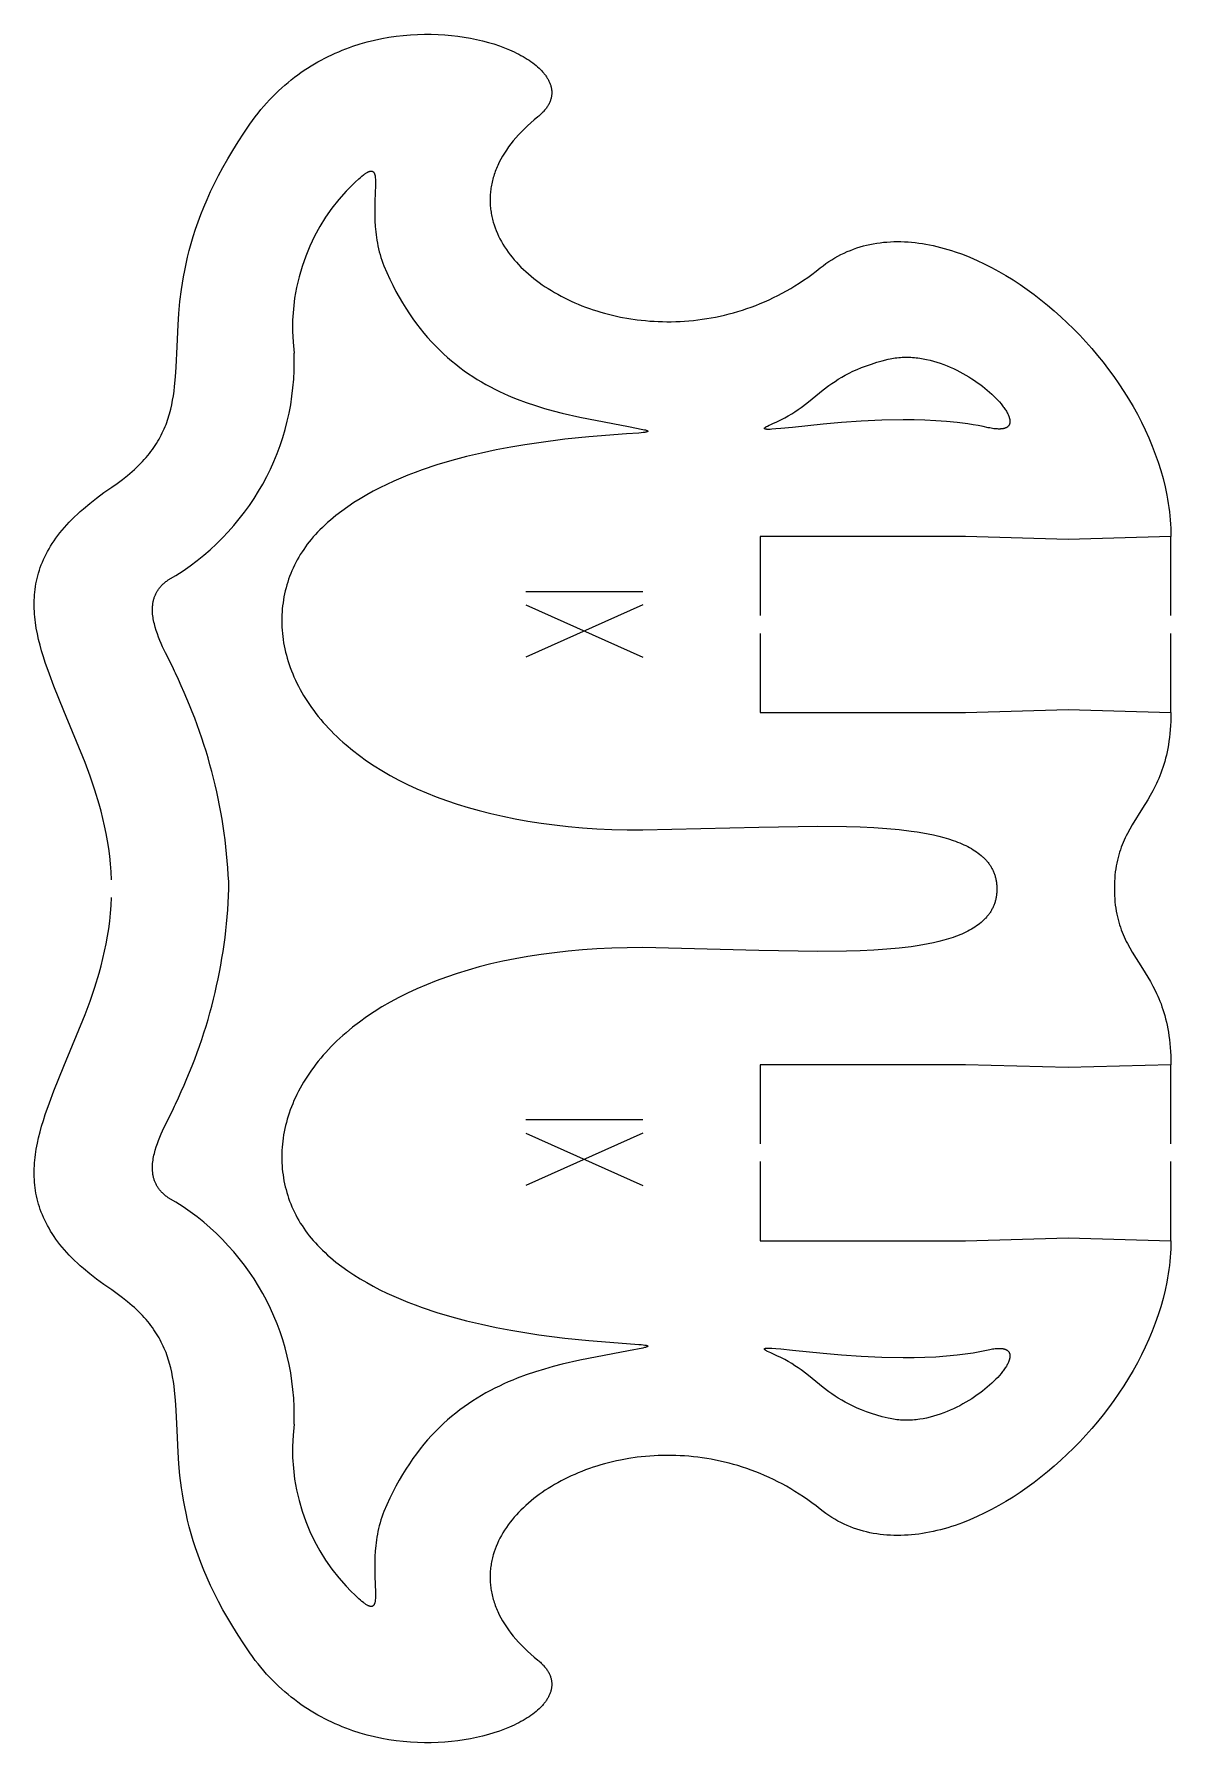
# Model space of a CAD drawing. Extents: x 2 to 222, y 1 to 131.
# Drawn here: x 121.27 to 140.64, y 56.46 to 85.58 of the extents above; entities that cross this region are included whole.
import ezdxf

# ---------------------------------------------------------------- set-up
doc = ezdxf.new("R2010")
doc.units = 0
doc.header["$MEASUREMENT"] = 0
doc.layers.add('DEFAULT', color=18, linetype='CONTINUOUS')

msp = doc.modelspace()

# ---------------------------------------------------------------- linework, layer by layer
at = {"layer": 'DEFAULT', "color": 1}
for p, q in [((137.14, 77.017), (133.641, 77.017)), ((133.641, 77.017), (133.641, 75.669)), ((138.89, 76.968), (137.14, 77.017)), ((140.64, 77.017), (138.89, 76.968)), ((140.64, 75.669), (140.64, 77.017)), ((133.641, 75.366), (133.641, 74.018)), ((140.64, 74.018), (140.64, 75.366)), ((133.641, 74.018), (137.14, 74.018)), ((137.14, 74.018), (138.89, 74.068)), ((138.89, 74.068), (140.64, 74.018)), ((137.14, 68.018), (133.641, 68.018)), ((133.641, 68.018), (133.641, 66.67)), ((138.89, 67.968), (137.14, 68.018)), ((140.64, 68.018), (138.89, 67.968)), ((140.64, 66.67), (140.64, 68.018)), ((133.641, 66.37), (133.641, 65.019)), ((140.64, 65.019), (140.64, 66.37)), ((133.641, 65.019), (137.14, 65.019)), ((137.14, 65.019), (138.89, 65.068)), ((138.89, 65.068), (140.64, 65.019))]:
    msp.add_line(p, q, dxfattribs=at)
at = {"layer": 'DEFAULT', "color": 250}
for p, q in [((131.642, 76.075), (129.645, 76.075)), ((129.645, 75.853), (131.642, 74.962)), ((131.642, 75.853), (129.645, 74.962)), ((131.642, 67.076), (129.645, 67.076)), ((129.645, 66.853), (131.642, 65.962)), ((131.642, 66.853), (129.645, 65.962))]:
    msp.add_line(p, q, dxfattribs=at)
at = {"layer": 'DEFAULT', "color": 1}
for points in [[(124.945, 84.044), (124.99, 84.108), (125.036, 84.17), (125.083, 84.231), (125.131, 84.29), (125.179, 84.347), (125.229, 84.403), (125.279, 84.458), (125.329, 84.511), (125.381, 84.562), (125.433, 84.612), (125.486, 84.661), (125.539, 84.708), (125.593, 84.754), (125.647, 84.798), (125.702, 84.841), (125.758, 84.882), (125.814, 84.922), (125.871, 84.961), (125.928, 84.999), (125.985, 85.035), (126.043, 85.07), (126.101, 85.103), (126.16, 85.135), (126.219, 85.166), (126.278, 85.196), (126.338, 85.225), (126.397, 85.252), (126.458, 85.278), (126.518, 85.303), (126.578, 85.327), (126.639, 85.349), (126.7, 85.37), (126.822, 85.41), (126.945, 85.444), (127.067, 85.475), (127.19, 85.501), (127.313, 85.523), (127.435, 85.541), (127.557, 85.556), (127.678, 85.566), (127.798, 85.573), (127.917, 85.576), (128.034, 85.576), (128.151, 85.572), (128.265, 85.566), (128.378, 85.556), (128.489, 85.543), (128.598, 85.527), (128.704, 85.508), (128.808, 85.487), (128.909, 85.463), (129.008, 85.437), (129.103, 85.409), (129.195, 85.378), (129.283, 85.345), (129.368, 85.31), (129.409, 85.292), (129.45, 85.273), (129.489, 85.254), (129.527, 85.235), (129.564, 85.215), (129.6, 85.195), (129.635, 85.174), (129.668, 85.153), (129.701, 85.132), (129.733, 85.11), (129.763, 85.088), (129.792, 85.065), (129.82, 85.043), (129.847, 85.02), (129.872, 84.997), (129.896, 84.973), (129.919, 84.949), (129.93, 84.937), (129.94, 84.925), (129.951, 84.913), (129.96, 84.901), (129.97, 84.889), (129.979, 84.877), (129.988, 84.864), (129.996, 84.852), (130.005, 84.84), (130.012, 84.827), (130.02, 84.815), (130.027, 84.802), (130.034, 84.79), (130.04, 84.777), (130.046, 84.765), (130.051, 84.752), (130.056, 84.74), (130.061, 84.727), (130.066, 84.714), (130.07, 84.701), (130.073, 84.689), (130.077, 84.676), (130.079, 84.663), (130.082, 84.65), (130.084, 84.637), (130.086, 84.625), (130.087, 84.612), (130.088, 84.599), (130.088, 84.586), (130.088, 84.573), (130.088, 84.56), (130.087, 84.547), (130.086, 84.535), (130.084, 84.522), (130.082, 84.509), (130.079, 84.496), (130.076, 84.483), (130.073, 84.47), (130.069, 84.457), (130.065, 84.444), (130.06, 84.432), (130.055, 84.419), (130.049, 84.406), (130.043, 84.393), (130.036, 84.38), (130.029, 84.368), (130.022, 84.355), (130.014, 84.342), (130.005, 84.33), (129.996, 84.317), (129.987, 84.304), (129.977, 84.292), (129.967, 84.279), (129.956, 84.267), (129.945, 84.254), (129.933, 84.242), (129.921, 84.229), (129.908, 84.217), (129.895, 84.205), (129.881, 84.192), (129.866, 84.18), (129.852, 84.168)], [(129.852, 84.168), (129.79, 84.117), (129.732, 84.067), (129.676, 84.016), (129.622, 83.964), (129.571, 83.913), (129.522, 83.861), (129.476, 83.81), (129.433, 83.758), (129.392, 83.706), (129.353, 83.654), (129.316, 83.602), (129.282, 83.55), (129.251, 83.498), (129.221, 83.446), (129.194, 83.393), (129.169, 83.341), (129.158, 83.315), (129.146, 83.289), (129.136, 83.263), (129.126, 83.237), (129.117, 83.211), (129.108, 83.185), (129.099, 83.159), (129.092, 83.133), (129.084, 83.107), (129.078, 83.081), (129.071, 83.055), (129.066, 83.029), (129.06, 83.003), (129.056, 82.977), (129.052, 82.952), (129.048, 82.926), (129.045, 82.9), (129.042, 82.874), (129.04, 82.849), (129.039, 82.823), (129.037, 82.798), (129.037, 82.772), (129.037, 82.747), (129.037, 82.721), (129.038, 82.696), (129.039, 82.671), (129.041, 82.646), (129.043, 82.621), (129.046, 82.596), (129.049, 82.571), (129.053, 82.546), (129.057, 82.521), (129.061, 82.496), (129.066, 82.471), (129.072, 82.447), (129.078, 82.422), (129.084, 82.398), (129.091, 82.373), (129.106, 82.325), (129.122, 82.277), (129.141, 82.229), (129.161, 82.181), (129.183, 82.135), (129.206, 82.088), (129.231, 82.042), (129.257, 81.996), (129.285, 81.951), (129.315, 81.907), (129.346, 81.862), (129.379, 81.819), (129.413, 81.776), (129.448, 81.733), (129.485, 81.691), (129.523, 81.65), (129.563, 81.609), (129.604, 81.569), (129.646, 81.53), (129.69, 81.491), (129.735, 81.453), (129.781, 81.416), (129.828, 81.379), (129.876, 81.343), (129.926, 81.308), (129.977, 81.273), (130.029, 81.24), (130.082, 81.207), (130.136, 81.175), (130.191, 81.144), (130.247, 81.113), (130.304, 81.084), (130.362, 81.055), (130.421, 81.028), (130.481, 81.001), (130.541, 80.975), (130.603, 80.95), (130.665, 80.926), (130.729, 80.903), (130.793, 80.881), (130.857, 80.861), (130.923, 80.841), (130.989, 80.822), (131.056, 80.804), (131.124, 80.787), (131.261, 80.757), (131.4, 80.732), (131.542, 80.711), (131.614, 80.702), (131.686, 80.695), (131.758, 80.689), (131.831, 80.684), (131.904, 80.68), (131.978, 80.678), (132.052, 80.677), (132.126, 80.677), (132.201, 80.679), (132.276, 80.682), (132.351, 80.686), (132.426, 80.692), (132.502, 80.699), (132.577, 80.708), (132.653, 80.718), (132.729, 80.729), (132.805, 80.742), (132.881, 80.756), (132.957, 80.772), (133.033, 80.79), (133.11, 80.809), (133.186, 80.829), (133.262, 80.851), (133.338, 80.875), (133.414, 80.9), (133.489, 80.927), (133.565, 80.956), (133.64, 80.986), (133.716, 81.018), (133.791, 81.052), (133.865, 81.087), (133.94, 81.124), (134.014, 81.163), (134.088, 81.203), (134.161, 81.245), (134.234, 81.289), (134.307, 81.335), (134.379, 81.383), (134.451, 81.433), (134.522, 81.484), (134.593, 81.537), (134.664, 81.593)], [(122.588, 77.857), (122.684, 77.923), (122.774, 77.99), (122.859, 78.057), (122.899, 78.091), (122.938, 78.124), (122.976, 78.158), (123.012, 78.192), (123.047, 78.226), (123.081, 78.26), (123.113, 78.294), (123.144, 78.328), (123.174, 78.362), (123.203, 78.396), (123.231, 78.431), (123.258, 78.465), (123.283, 78.5), (123.308, 78.534), (123.331, 78.569), (123.354, 78.604), (123.375, 78.639), (123.396, 78.674), (123.415, 78.71), (123.434, 78.745), (123.451, 78.781), (123.468, 78.817), (123.484, 78.853), (123.5, 78.889), (123.514, 78.925), (123.528, 78.962), (123.541, 78.999), (123.553, 79.035), (123.564, 79.073), (123.575, 79.11), (123.595, 79.185), (123.612, 79.261), (123.627, 79.338), (123.64, 79.416), (123.651, 79.494), (123.661, 79.574), (123.676, 79.737), (123.687, 79.904), (123.703, 80.253), (123.72, 80.624), (123.734, 80.819), (123.752, 81.02), (123.778, 81.227), (123.793, 81.334), (123.811, 81.442), (123.832, 81.552), (123.855, 81.664), (123.881, 81.778), (123.91, 81.893), (123.942, 82.011), (123.977, 82.131), (124.017, 82.253), (124.06, 82.377), (124.107, 82.503), (124.158, 82.631), (124.214, 82.762), (124.274, 82.895), (124.339, 83.03), (124.409, 83.168), (124.484, 83.307), (124.565, 83.45), (124.651, 83.595), (124.743, 83.742), (124.841, 83.892), (124.945, 84.044)], [(134.664, 81.593), (134.712, 81.63), (134.761, 81.667), (134.811, 81.701), (134.862, 81.734), (134.913, 81.764), (134.965, 81.794), (135.017, 81.821), (135.07, 81.847), (135.124, 81.871), (135.178, 81.893), (135.232, 81.914), (135.287, 81.933), (135.343, 81.951), (135.399, 81.967), (135.455, 81.981), (135.512, 81.994), (135.569, 82.005), (135.627, 82.015), (135.685, 82.023), (135.743, 82.03), (135.802, 82.035), (135.861, 82.039), (135.92, 82.041), (135.98, 82.042), (136.04, 82.041), (136.1, 82.039), (136.161, 82.036), (136.222, 82.031), (136.282, 82.025), (136.344, 82.017), (136.405, 82.008), (136.466, 81.998), (136.528, 81.986), (136.59, 81.973), (136.652, 81.959), (136.714, 81.944), (136.776, 81.927), (136.838, 81.909), (136.9, 81.89), (136.963, 81.869), (137.087, 81.825), (137.212, 81.776), (137.336, 81.722), (137.46, 81.664), (137.583, 81.601), (137.706, 81.534), (137.828, 81.463), (137.95, 81.388), (138.07, 81.31), (138.189, 81.227), (138.308, 81.141), (138.424, 81.051), (138.539, 80.958), (138.653, 80.862), (138.765, 80.762), (138.874, 80.659), (138.982, 80.554), (139.088, 80.445), (139.191, 80.334), (139.292, 80.22), (139.39, 80.104), (139.486, 79.986), (139.579, 79.865), (139.669, 79.742), (139.755, 79.617), (139.839, 79.49), (139.919, 79.361), (139.996, 79.231), (140.069, 79.099), (140.138, 78.966), (140.203, 78.832), (140.265, 78.696), (140.322, 78.559), (140.375, 78.421), (140.423, 78.283), (140.467, 78.143), (140.507, 78.004), (140.541, 77.863), (140.571, 77.722), (140.584, 77.652), (140.595, 77.581), (140.605, 77.511), (140.614, 77.44), (140.622, 77.37), (140.628, 77.299), (140.633, 77.228), (140.637, 77.158), (140.639, 77.087), (140.64, 77.017)], [(122.584, 71.168), (122.578, 71.304), (122.568, 71.438), (122.554, 71.57), (122.537, 71.701), (122.517, 71.831), (122.493, 71.959), (122.467, 72.085), (122.438, 72.211), (122.407, 72.335), (122.373, 72.457), (122.3, 72.698), (122.22, 72.934), (122.135, 73.166), (121.774, 74.047), (121.603, 74.465), (121.526, 74.669), (121.455, 74.87), (121.423, 74.969), (121.394, 75.068), (121.367, 75.166), (121.342, 75.263), (121.321, 75.36), (121.303, 75.456), (121.289, 75.552), (121.283, 75.6), (121.277, 75.647), (121.273, 75.695), (121.27, 75.742), (121.268, 75.789), (121.267, 75.836), (121.267, 75.883), (121.268, 75.93), (121.27, 75.977), (121.273, 76.024), (121.277, 76.071), (121.282, 76.117), (121.289, 76.164), (121.297, 76.21), (121.306, 76.256), (121.316, 76.303), (121.328, 76.349), (121.341, 76.395), (121.355, 76.441), (121.371, 76.487), (121.388, 76.533), (121.406, 76.579), (121.426, 76.625), (121.447, 76.67), (121.47, 76.716), (121.494, 76.762), (121.52, 76.807), (121.547, 76.853), (121.576, 76.899), (121.606, 76.944), (121.638, 76.99), (121.672, 77.035), (121.707, 77.081), (121.744, 77.126), (121.783, 77.172), (121.824, 77.218), (121.866, 77.263), (121.91, 77.309), (121.956, 77.354), (122.004, 77.4), (122.053, 77.445), (122.105, 77.491), (122.214, 77.582), (122.33, 77.673), (122.455, 77.765), (122.588, 77.857)], [(140.64, 74.018), (140.639, 73.942), (140.637, 73.868), (140.633, 73.796), (140.628, 73.726), (140.622, 73.659), (140.615, 73.593), (140.607, 73.53), (140.597, 73.468), (140.587, 73.408), (140.575, 73.35), (140.563, 73.293), (140.549, 73.239), (140.535, 73.185), (140.52, 73.134), (140.504, 73.083), (140.488, 73.034), (140.47, 72.987), (140.452, 72.941), (140.434, 72.895), (140.415, 72.851), (140.395, 72.808), (140.375, 72.766), (140.333, 72.685), (140.29, 72.607), (140.246, 72.531), (140.157, 72.386), (139.98, 72.103), (139.939, 72.031), (139.899, 71.957), (139.88, 71.92), (139.862, 71.882), (139.844, 71.843), (139.827, 71.803), (139.81, 71.763), (139.794, 71.722), (139.779, 71.68), (139.765, 71.637), (139.752, 71.593), (139.74, 71.548), (139.728, 71.501), (139.718, 71.454), (139.708, 71.405), (139.7, 71.354), (139.693, 71.303), (139.687, 71.249), (139.683, 71.194), (139.679, 71.138), (139.677, 71.08), (139.677, 71.02)], [(122.588, 64.179), (122.455, 64.271), (122.33, 64.363), (122.214, 64.454), (122.105, 64.546), (122.053, 64.591), (122.004, 64.637), (121.956, 64.683), (121.91, 64.728), (121.866, 64.774), (121.824, 64.819), (121.783, 64.865), (121.744, 64.911), (121.707, 64.956), (121.672, 65.002), (121.638, 65.047), (121.606, 65.093), (121.576, 65.139), (121.547, 65.184), (121.52, 65.23), (121.494, 65.276), (121.47, 65.321), (121.447, 65.367), (121.426, 65.413), (121.406, 65.459), (121.388, 65.505), (121.371, 65.551), (121.355, 65.597), (121.341, 65.643), (121.328, 65.689), (121.316, 65.735), (121.306, 65.781), (121.297, 65.828), (121.289, 65.874), (121.282, 65.921), (121.277, 65.967), (121.273, 66.014), (121.27, 66.06), (121.268, 66.107), (121.267, 66.154), (121.267, 66.201), (121.268, 66.248), (121.27, 66.296), (121.273, 66.343), (121.277, 66.39), (121.283, 66.438), (121.289, 66.486), (121.303, 66.581), (121.321, 66.678), (121.342, 66.774), (121.367, 66.872), (121.394, 66.97), (121.423, 67.069), (121.455, 67.168), (121.526, 67.369), (121.603, 67.572), (121.774, 67.99), (122.135, 68.871), (122.22, 69.102), (122.3, 69.338), (122.373, 69.579), (122.407, 69.702), (122.438, 69.826), (122.467, 69.951), (122.493, 70.077), (122.517, 70.205), (122.537, 70.335), (122.554, 70.466), (122.568, 70.598), (122.578, 70.733), (122.584, 70.868)], [(139.677, 71.02), (139.677, 70.96), (139.679, 70.901), (139.683, 70.845), (139.687, 70.79), (139.693, 70.736), (139.7, 70.685), (139.709, 70.634), (139.718, 70.585), (139.728, 70.538), (139.74, 70.491), (139.752, 70.446), (139.765, 70.402), (139.78, 70.359), (139.795, 70.317), (139.81, 70.276), (139.827, 70.235), (139.844, 70.196), (139.862, 70.157), (139.881, 70.119), (139.9, 70.081), (139.94, 70.008), (139.981, 69.936), (140.158, 69.654), (140.248, 69.508), (140.292, 69.433), (140.335, 69.355), (140.376, 69.273), (140.397, 69.231), (140.416, 69.188), (140.435, 69.144), (140.454, 69.099), (140.472, 69.052), (140.489, 69.005), (140.506, 68.956), (140.522, 68.905), (140.537, 68.854), (140.551, 68.8), (140.564, 68.745), (140.576, 68.689), (140.588, 68.63), (140.598, 68.57), (140.608, 68.508), (140.616, 68.445), (140.623, 68.379), (140.629, 68.311), (140.633, 68.241), (140.637, 68.169), (140.639, 68.094), (140.64, 68.018)], [(140.64, 65.019), (140.639, 64.949), (140.637, 64.878), (140.633, 64.808), (140.628, 64.737), (140.622, 64.667), (140.614, 64.596), (140.605, 64.526), (140.595, 64.455), (140.584, 64.385), (140.571, 64.315), (140.541, 64.174), (140.507, 64.034), (140.467, 63.894), (140.423, 63.755), (140.375, 63.616), (140.322, 63.479), (140.265, 63.342), (140.203, 63.206), (140.138, 63.072), (140.069, 62.939), (139.996, 62.807), (139.919, 62.677), (139.839, 62.548), (139.755, 62.421), (139.669, 62.297), (139.579, 62.174), (139.486, 62.053), (139.39, 61.934), (139.292, 61.818), (139.191, 61.705), (139.088, 61.593), (138.982, 61.485), (138.874, 61.379), (138.765, 61.277), (138.653, 61.177), (138.539, 61.081), (138.424, 60.988), (138.308, 60.898), (138.189, 60.812), (138.07, 60.729), (137.95, 60.65), (137.828, 60.575), (137.706, 60.505), (137.583, 60.438), (137.46, 60.375), (137.336, 60.317), (137.212, 60.263), (137.087, 60.214), (136.963, 60.169), (136.9, 60.149), (136.838, 60.129), (136.776, 60.111), (136.714, 60.095), (136.652, 60.079), (136.59, 60.065), (136.528, 60.052), (136.466, 60.04), (136.405, 60.03), (136.344, 60.021), (136.282, 60.013), (136.222, 60.007), (136.161, 60.002), (136.1, 59.999), (136.04, 59.996), (135.98, 59.996), (135.92, 59.997), (135.861, 59.999), (135.802, 60.002), (135.743, 60.007), (135.685, 60.014), (135.627, 60.022), (135.569, 60.032), (135.512, 60.043), (135.455, 60.056), (135.399, 60.07), (135.343, 60.086), (135.287, 60.104), (135.232, 60.123), (135.178, 60.143), (135.124, 60.166), (135.07, 60.19), (135.017, 60.216), (134.965, 60.243), (134.913, 60.272), (134.862, 60.303), (134.811, 60.335), (134.761, 60.37), (134.712, 60.406), (134.664, 60.444)], [(124.945, 57.995), (124.841, 58.148), (124.743, 58.297), (124.651, 58.445), (124.565, 58.589), (124.484, 58.731), (124.409, 58.871), (124.339, 59.009), (124.274, 59.144), (124.214, 59.277), (124.158, 59.407), (124.107, 59.535), (124.06, 59.661), (124.017, 59.785), (123.977, 59.907), (123.942, 60.027), (123.91, 60.145), (123.881, 60.26), (123.855, 60.374), (123.832, 60.486), (123.811, 60.596), (123.793, 60.704), (123.778, 60.811), (123.752, 61.018), (123.734, 61.219), (123.72, 61.414), (123.703, 61.785), (123.687, 62.134), (123.676, 62.301), (123.661, 62.464), (123.651, 62.543), (123.64, 62.622), (123.627, 62.7), (123.612, 62.777), (123.595, 62.853), (123.575, 62.928), (123.564, 62.965), (123.553, 63.002), (123.541, 63.039), (123.528, 63.076), (123.514, 63.112), (123.5, 63.149), (123.484, 63.185), (123.468, 63.221), (123.451, 63.256), (123.434, 63.292), (123.415, 63.328), (123.396, 63.363), (123.375, 63.398), (123.354, 63.433), (123.331, 63.468), (123.308, 63.503), (123.283, 63.538), (123.258, 63.572), (123.231, 63.607), (123.203, 63.641), (123.174, 63.675), (123.144, 63.709), (123.113, 63.743), (123.081, 63.777), (123.047, 63.811), (123.012, 63.845), (122.976, 63.879), (122.938, 63.912), (122.899, 63.946), (122.859, 63.979), (122.774, 64.046), (122.684, 64.113), (122.588, 64.179)], [(134.664, 60.444), (134.593, 60.499), (134.522, 60.552), (134.451, 60.604), (134.379, 60.653), (134.307, 60.701), (134.234, 60.747), (134.161, 60.791), (134.088, 60.834), (134.014, 60.874), (133.94, 60.913), (133.865, 60.95), (133.791, 60.986), (133.716, 61.019), (133.64, 61.051), (133.565, 61.081), (133.489, 61.11), (133.414, 61.137), (133.338, 61.162), (133.262, 61.186), (133.186, 61.208), (133.11, 61.229), (133.033, 61.248), (132.957, 61.265), (132.881, 61.281), (132.805, 61.296), (132.729, 61.309), (132.653, 61.32), (132.577, 61.33), (132.502, 61.339), (132.426, 61.346), (132.351, 61.352), (132.276, 61.356), (132.201, 61.359), (132.126, 61.361), (132.052, 61.361), (131.978, 61.36), (131.904, 61.358), (131.831, 61.354), (131.758, 61.35), (131.686, 61.343), (131.614, 61.336), (131.542, 61.328), (131.4, 61.307), (131.261, 61.281), (131.192, 61.267), (131.124, 61.251), (131.056, 61.235), (130.989, 61.217), (130.923, 61.198), (130.857, 61.178), (130.793, 61.158), (130.729, 61.136), (130.665, 61.113), (130.603, 61.089), (130.541, 61.064), (130.481, 61.038), (130.421, 61.011), (130.362, 60.984), (130.304, 60.955), (130.247, 60.926), (130.191, 60.895), (130.136, 60.864), (130.082, 60.832), (130.029, 60.799), (129.977, 60.766), (129.926, 60.731), (129.876, 60.696), (129.828, 60.66), (129.781, 60.624), (129.735, 60.586), (129.69, 60.548), (129.646, 60.51), (129.604, 60.47), (129.563, 60.43), (129.523, 60.389), (129.485, 60.348), (129.448, 60.306), (129.413, 60.264), (129.379, 60.221), (129.346, 60.177), (129.315, 60.133), (129.285, 60.088), (129.257, 60.043), (129.231, 59.998), (129.206, 59.952), (129.183, 59.905), (129.161, 59.858), (129.141, 59.811), (129.122, 59.763), (129.106, 59.715), (129.091, 59.666), (129.084, 59.642), (129.078, 59.617), (129.072, 59.593), (129.066, 59.568), (129.061, 59.544), (129.057, 59.519), (129.053, 59.494), (129.049, 59.469), (129.046, 59.444), (129.043, 59.419), (129.041, 59.394), (129.039, 59.369), (129.038, 59.343), (129.037, 59.318), (129.037, 59.293), (129.037, 59.267), (129.037, 59.242), (129.039, 59.216), (129.04, 59.191), (129.042, 59.165), (129.045, 59.14), (129.048, 59.114), (129.052, 59.088), (129.056, 59.062), (129.06, 59.036), (129.066, 59.011), (129.071, 58.985), (129.078, 58.959), (129.084, 58.933), (129.092, 58.907), (129.099, 58.881), (129.108, 58.855), (129.117, 58.829), (129.126, 58.803), (129.136, 58.777), (129.146, 58.751), (129.158, 58.725), (129.169, 58.699), (129.194, 58.646), (129.221, 58.594), (129.251, 58.542), (129.282, 58.49), (129.316, 58.438), (129.353, 58.386), (129.392, 58.334), (129.433, 58.282), (129.476, 58.23), (129.522, 58.178), (129.571, 58.127), (129.622, 58.075), (129.676, 58.024), (129.732, 57.973), (129.79, 57.922), (129.852, 57.872)], [(129.852, 57.872), (129.866, 57.86), (129.881, 57.847), (129.895, 57.835), (129.908, 57.823), (129.921, 57.81), (129.933, 57.798), (129.945, 57.786), (129.956, 57.773), (129.967, 57.761), (129.977, 57.748), (129.987, 57.735), (129.996, 57.723), (130.005, 57.71), (130.014, 57.697), (130.022, 57.685), (130.029, 57.672), (130.036, 57.659), (130.043, 57.647), (130.049, 57.634), (130.055, 57.621), (130.06, 57.608), (130.065, 57.595), (130.069, 57.582), (130.073, 57.57), (130.076, 57.557), (130.079, 57.544), (130.082, 57.531), (130.084, 57.518), (130.086, 57.505), (130.087, 57.492), (130.088, 57.479), (130.088, 57.466), (130.088, 57.454), (130.088, 57.441), (130.087, 57.428), (130.086, 57.415), (130.084, 57.402), (130.082, 57.389), (130.079, 57.377), (130.077, 57.364), (130.073, 57.351), (130.07, 57.338), (130.066, 57.325), (130.061, 57.313), (130.056, 57.3), (130.051, 57.287), (130.046, 57.275), (130.04, 57.262), (130.034, 57.25), (130.027, 57.237), (130.02, 57.225), (130.012, 57.212), (130.005, 57.2), (129.996, 57.187), (129.988, 57.175), (129.979, 57.163), (129.97, 57.151), (129.96, 57.139), (129.951, 57.126), (129.94, 57.114), (129.93, 57.102), (129.919, 57.09), (129.896, 57.067), (129.872, 57.043), (129.847, 57.02), (129.82, 56.997), (129.792, 56.974), (129.763, 56.952), (129.733, 56.93), (129.701, 56.908), (129.668, 56.887), (129.635, 56.866), (129.6, 56.845), (129.564, 56.825), (129.527, 56.805), (129.489, 56.785), (129.45, 56.766), (129.409, 56.748), (129.368, 56.73), (129.283, 56.695), (129.195, 56.662), (129.103, 56.631), (129.008, 56.603), (128.909, 56.576), (128.808, 56.553), (128.704, 56.531), (128.598, 56.513), (128.489, 56.497), (128.378, 56.484), (128.265, 56.474), (128.151, 56.467), (128.034, 56.464), (127.917, 56.464), (127.798, 56.467), (127.678, 56.474), (127.557, 56.484), (127.435, 56.498), (127.313, 56.516), (127.19, 56.538), (127.067, 56.565), (126.945, 56.595), (126.822, 56.63), (126.7, 56.669), (126.639, 56.691), (126.578, 56.713), (126.518, 56.737), (126.458, 56.762), (126.397, 56.788), (126.338, 56.815), (126.278, 56.843), (126.219, 56.873), (126.16, 56.904), (126.101, 56.936), (126.043, 56.97), (125.985, 57.005), (125.928, 57.041), (125.871, 57.078), (125.814, 57.117), (125.758, 57.157), (125.702, 57.199), (125.647, 57.242), (125.593, 57.286), (125.539, 57.332), (125.486, 57.379), (125.433, 57.428), (125.381, 57.478), (125.329, 57.529), (125.279, 57.582), (125.229, 57.636), (125.179, 57.692), (125.131, 57.75), (125.083, 57.809), (125.036, 57.869), (124.99, 57.932), (124.945, 57.995)]]:
    msp.add_lwpolyline(points, dxfattribs=at)
at = {"layer": 'DEFAULT', "color": 5}
for points in [[(126.583, 82.9), (126.663, 82.982), (126.735, 83.052), (126.798, 83.111), (126.826, 83.136), (126.853, 83.158), (126.878, 83.178), (126.889, 83.186), (126.901, 83.194), (126.912, 83.202), (126.922, 83.209), (126.932, 83.215), (126.942, 83.221), (126.951, 83.226), (126.955, 83.228), (126.96, 83.23), (126.964, 83.232), (126.968, 83.234), (126.972, 83.235), (126.976, 83.237), (126.98, 83.238), (126.984, 83.239), (126.988, 83.24), (126.991, 83.241), (126.995, 83.242), (126.998, 83.243), (127.002, 83.243), (127.005, 83.243), (127.008, 83.243), (127.012, 83.243), (127.015, 83.243), (127.018, 83.243), (127.02, 83.243), (127.023, 83.242), (127.026, 83.242), (127.029, 83.241), (127.031, 83.24), (127.034, 83.239), (127.036, 83.238), (127.039, 83.236), (127.041, 83.235), (127.043, 83.233), (127.045, 83.231), (127.047, 83.23), (127.049, 83.228), (127.051, 83.225), (127.053, 83.223), (127.055, 83.221), (127.057, 83.218), (127.058, 83.216), (127.06, 83.213), (127.062, 83.21), (127.063, 83.207), (127.064, 83.204), (127.066, 83.201), (127.067, 83.197), (127.068, 83.194), (127.07, 83.19), (127.071, 83.186), (127.072, 83.183), (127.073, 83.179), (127.074, 83.175), (127.076, 83.166), (127.077, 83.157), (127.079, 83.148), (127.08, 83.138), (127.081, 83.128), (127.083, 83.106), (127.084, 83.082), (127.085, 83.057), (127.085, 83.003), (127.075, 82.731), (127.072, 82.568), (127.072, 82.482), (127.075, 82.393), (127.08, 82.301), (127.088, 82.207), (127.094, 82.16), (127.1, 82.112), (127.107, 82.064), (127.116, 82.016), (127.125, 81.967), (127.136, 81.918), (127.148, 81.87), (127.161, 81.821), (127.176, 81.772), (127.192, 81.723), (127.21, 81.675), (127.229, 81.627)], [(127.229, 81.627), (127.278, 81.513), (127.328, 81.404), (127.38, 81.297), (127.433, 81.194), (127.488, 81.095), (127.544, 80.998), (127.602, 80.905), (127.661, 80.814), (127.721, 80.727), (127.782, 80.643), (127.845, 80.562), (127.908, 80.483), (127.973, 80.407), (128.039, 80.334), (128.106, 80.264), (128.173, 80.196), (128.242, 80.131), (128.311, 80.069), (128.382, 80.008), (128.453, 79.951), (128.524, 79.895), (128.597, 79.842), (128.67, 79.791), (128.744, 79.742), (128.818, 79.695), (128.892, 79.65), (128.967, 79.607), (129.043, 79.566), (129.119, 79.527), (129.195, 79.49), (129.271, 79.454), (129.348, 79.42), (129.425, 79.387), (129.501, 79.357), (129.655, 79.299), (129.809, 79.247), (129.963, 79.2), (130.115, 79.157), (130.267, 79.118), (130.565, 79.051), (131.132, 78.942), (131.394, 78.893), (131.639, 78.843)], [(135.824, 80.038), (135.854, 80.044), (135.883, 80.05), (135.912, 80.056), (135.942, 80.06), (135.971, 80.064), (136.001, 80.067), (136.031, 80.07), (136.06, 80.071), (136.09, 80.073), (136.12, 80.073), (136.15, 80.073), (136.18, 80.072), (136.209, 80.071), (136.239, 80.069), (136.269, 80.067), (136.299, 80.064), (136.329, 80.06), (136.359, 80.056), (136.418, 80.046), (136.478, 80.034), (136.537, 80.021), (136.595, 80.005), (136.653, 79.988), (136.711, 79.969), (136.768, 79.948), (136.825, 79.926), (136.881, 79.902), (136.936, 79.877), (136.99, 79.851), (137.043, 79.824), (137.095, 79.796), (137.147, 79.767), (137.197, 79.737), (137.246, 79.706), (137.294, 79.674), (137.34, 79.642), (137.386, 79.61), (137.429, 79.577), (137.471, 79.543), (137.512, 79.51), (137.551, 79.476), (137.588, 79.443), (137.624, 79.409), (137.657, 79.375), (137.689, 79.342), (137.719, 79.309), (137.747, 79.277), (137.772, 79.245), (137.784, 79.229), (137.796, 79.213), (137.807, 79.198), (137.817, 79.182), (137.827, 79.167), (137.836, 79.152), (137.844, 79.138), (137.852, 79.123), (137.86, 79.109), (137.866, 79.095), (137.872, 79.081), (137.878, 79.068), (137.88, 79.061), (137.883, 79.055), (137.885, 79.048), (137.887, 79.042), (137.889, 79.036), (137.89, 79.029), (137.892, 79.023), (137.893, 79.017), (137.894, 79.011), (137.895, 79.005), (137.896, 78.999), (137.897, 78.994), (137.897, 78.988), (137.897, 78.983), (137.897, 78.977), (137.897, 78.972), (137.897, 78.966), (137.897, 78.961), (137.896, 78.956), (137.895, 78.951), (137.894, 78.946), (137.893, 78.941), (137.892, 78.937), (137.89, 78.932), (137.888, 78.928), (137.887, 78.923), (137.884, 78.919), (137.882, 78.915), (137.88, 78.911), (137.877, 78.907), (137.874, 78.903), (137.871, 78.899), (137.868, 78.896), (137.864, 78.892), (137.861, 78.889), (137.857, 78.886), (137.853, 78.883), (137.849, 78.88), (137.844, 78.877), (137.84, 78.874), (137.835, 78.871), (137.83, 78.869), (137.824, 78.867), (137.819, 78.864), (137.813, 78.862), (137.807, 78.86), (137.801, 78.859), (137.795, 78.857), (137.788, 78.855), (137.782, 78.854), (137.775, 78.853), (137.768, 78.852), (137.76, 78.851), (137.753, 78.85), (137.745, 78.849), (137.737, 78.849), (137.728, 78.848), (137.72, 78.848), (137.711, 78.848), (137.702, 78.848), (137.684, 78.849), (137.664, 78.85), (137.644, 78.852), (137.623, 78.854), (137.601, 78.858), (137.577, 78.862), (137.553, 78.866), (137.528, 78.871)], [(133.856, 78.941), (133.927, 78.972), (133.995, 79.005), (134.059, 79.039), (134.12, 79.073), (134.178, 79.108), (134.233, 79.143), (134.286, 79.179), (134.337, 79.215), (134.435, 79.289), (134.529, 79.364), (134.715, 79.514), (134.812, 79.588), (134.863, 79.624), (134.916, 79.66), (134.972, 79.696), (135.03, 79.731), (135.091, 79.766), (135.155, 79.8), (135.222, 79.833), (135.294, 79.865), (135.37, 79.896), (135.45, 79.927), (135.536, 79.956), (135.626, 79.985), (135.722, 80.012), (135.824, 80.038)], [(137.528, 78.871), (137.443, 78.89), (137.356, 78.906), (137.268, 78.921), (137.179, 78.935), (137, 78.958), (136.817, 78.976), (136.633, 78.99), (136.448, 78.999), (136.263, 79.004), (136.078, 79.005), (135.713, 78.998), (135.361, 78.982), (135.026, 78.958), (134.715, 78.931), (134.192, 78.877), (133.992, 78.857), (133.91, 78.85), (133.841, 78.845), (133.812, 78.843), (133.786, 78.843), (133.775, 78.843), (133.764, 78.843), (133.754, 78.843), (133.746, 78.844), (133.742, 78.844), (133.738, 78.845), (133.735, 78.845), (133.731, 78.846), (133.728, 78.847), (133.726, 78.847), (133.723, 78.848), (133.721, 78.849), (133.719, 78.85), (133.717, 78.851), (133.716, 78.852), (133.715, 78.853), (133.714, 78.854), (133.713, 78.855), (133.712, 78.856), (133.712, 78.858), (133.712, 78.859), (133.713, 78.861), (133.713, 78.862), (133.714, 78.864), (133.715, 78.865), (133.717, 78.867), (133.719, 78.869), (133.721, 78.871), (133.723, 78.873), (133.725, 78.875), (133.728, 78.877), (133.731, 78.879), (133.735, 78.882), (133.738, 78.884), (133.747, 78.889), (133.756, 78.894), (133.767, 78.9), (133.791, 78.912), (133.821, 78.926), (133.856, 78.941)], [(131.639, 78.843), (131.671, 78.835), (131.684, 78.832), (131.695, 78.829), (131.7, 78.827), (131.705, 78.825), (131.709, 78.824), (131.712, 78.822), (131.716, 78.821), (131.718, 78.819), (131.721, 78.818), (131.723, 78.816), (131.724, 78.815), (131.725, 78.813), (131.726, 78.812), (131.726, 78.811), (131.726, 78.81), (131.725, 78.808), (131.724, 78.807), (131.723, 78.806), (131.721, 78.805), (131.719, 78.803), (131.716, 78.802), (131.713, 78.801), (131.709, 78.8), (131.706, 78.799), (131.701, 78.798), (131.697, 78.797), (131.686, 78.794), (131.674, 78.792), (131.646, 78.788), (131.612, 78.784), (131.572, 78.78), (131.36, 78.764), (130.72, 78.714), (130.314, 78.673), (129.866, 78.616), (129.63, 78.58), (129.388, 78.539), (129.14, 78.492), (128.89, 78.439), (128.637, 78.379), (128.384, 78.311), (128.132, 78.236), (127.882, 78.153), (127.759, 78.108), (127.636, 78.06), (127.515, 78.011), (127.395, 77.959), (127.277, 77.904), (127.16, 77.848), (127.046, 77.788), (126.934, 77.726), (126.824, 77.661), (126.717, 77.594), (126.612, 77.524), (126.51, 77.451), (126.411, 77.375), (126.363, 77.336), (126.316, 77.296), (126.269, 77.255), (126.224, 77.214), (126.179, 77.172), (126.135, 77.129)], [(126.135, 77.129), (126.097, 77.089), (126.06, 77.05), (126.024, 77.009), (125.989, 76.968), (125.955, 76.926), (125.922, 76.884), (125.891, 76.841), (125.861, 76.798), (125.832, 76.754), (125.803, 76.71), (125.777, 76.665), (125.751, 76.619), (125.726, 76.573), (125.703, 76.527), (125.681, 76.48), (125.66, 76.433), (125.64, 76.385), (125.621, 76.337), (125.604, 76.289), (125.588, 76.24), (125.573, 76.191), (125.559, 76.141), (125.546, 76.091), (125.535, 76.041), (125.524, 75.991), (125.515, 75.94), (125.508, 75.889), (125.501, 75.838), (125.496, 75.786), (125.492, 75.734), (125.489, 75.683), (125.487, 75.63), (125.487, 75.578), (125.487, 75.526), (125.49, 75.473), (125.493, 75.42), (125.497, 75.367), (125.503, 75.314), (125.51, 75.261), (125.519, 75.208), (125.528, 75.155), (125.539, 75.102), (125.552, 75.049), (125.565, 74.995), (125.58, 74.942), (125.596, 74.889), (125.613, 74.836), (125.632, 74.783), (125.652, 74.729), (125.673, 74.676), (125.695, 74.624), (125.719, 74.571), (125.744, 74.518), (125.771, 74.466), (125.799, 74.413), (125.828, 74.361), (125.858, 74.309), (125.89, 74.257), (125.923, 74.205), (125.958, 74.154), (125.993, 74.103), (126.031, 74.052), (126.069, 74.001), (126.109, 73.951), (126.15, 73.901), (126.193, 73.851), (126.237, 73.802), (126.282, 73.753), (126.328, 73.704), (126.376, 73.656), (126.426, 73.608), (126.477, 73.56), (126.529, 73.513), (126.582, 73.467), (126.694, 73.375), (126.811, 73.285), (126.933, 73.197), (127.061, 73.111), (127.195, 73.028), (127.335, 72.947), (127.48, 72.868), (127.631, 72.793), (127.788, 72.72), (127.951, 72.65), (128.12, 72.582), (128.294, 72.518), (128.475, 72.458), (128.661, 72.4), (128.853, 72.346), (129.052, 72.296), (129.256, 72.25), (129.467, 72.207), (129.683, 72.168), (129.906, 72.134), (130.135, 72.104), (130.37, 72.078), (130.611, 72.056), (130.858, 72.039), (131.112, 72.027), (131.372, 72.019), (131.639, 72.017)], [(123.673, 74.687), (123.657, 74.723), (123.639, 74.762), (123.599, 74.846), (123.504, 75.036), (123.456, 75.14), (123.432, 75.193), (123.409, 75.248), (123.387, 75.303), (123.366, 75.358), (123.347, 75.415), (123.33, 75.471), (123.322, 75.499), (123.315, 75.527), (123.308, 75.556), (123.303, 75.584), (123.297, 75.612), (123.293, 75.64), (123.289, 75.668), (123.286, 75.696), (123.284, 75.724), (123.283, 75.751), (123.283, 75.779), (123.283, 75.792), (123.284, 75.806), (123.285, 75.819), (123.285, 75.833), (123.287, 75.846), (123.288, 75.86), (123.29, 75.873), (123.292, 75.886), (123.294, 75.899), (123.297, 75.912), (123.3, 75.925), (123.303, 75.938), (123.306, 75.951), (123.31, 75.964), (123.314, 75.976), (123.318, 75.989), (123.323, 76.002), (123.328, 76.014), (123.333, 76.026), (123.339, 76.039), (123.345, 76.051), (123.351, 76.063), (123.358, 76.075), (123.365, 76.086), (123.372, 76.098), (123.38, 76.11), (123.388, 76.121), (123.396, 76.133), (123.405, 76.144), (123.414, 76.155), (123.423, 76.166), (123.433, 76.177), (123.443, 76.188), (123.454, 76.198), (123.465, 76.209), (123.476, 76.219), (123.488, 76.229), (123.5, 76.24), (123.513, 76.249), (123.526, 76.259), (123.539, 76.269), (123.553, 76.278)], [(131.639, 72.017), (133.616, 72.064), (134.626, 72.082), (135.112, 72.077), (135.347, 72.07), (135.576, 72.059), (135.798, 72.044), (136.012, 72.024), (136.216, 71.999), (136.315, 71.984), (136.411, 71.968), (136.505, 71.951), (136.596, 71.932), (136.684, 71.911), (136.769, 71.889), (136.85, 71.865), (136.929, 71.839), (136.967, 71.825), (137.004, 71.811), (137.041, 71.797), (137.076, 71.782), (137.111, 71.766), (137.145, 71.75), (137.178, 71.734), (137.21, 71.717), (137.24, 71.699), (137.271, 71.681), (137.3, 71.663), (137.328, 71.644), (137.355, 71.624), (137.381, 71.604), (137.406, 71.584), (137.43, 71.562), (137.442, 71.552), (137.453, 71.541), (137.464, 71.53), (137.475, 71.518), (137.486, 71.507), (137.496, 71.495), (137.506, 71.484), (137.516, 71.472), (137.525, 71.46), (137.535, 71.448), (137.544, 71.436), (137.552, 71.423), (137.561, 71.411), (137.569, 71.398), (137.577, 71.385), (137.584, 71.372), (137.591, 71.359), (137.598, 71.346), (137.605, 71.332), (137.611, 71.318), (137.617, 71.305), (137.623, 71.291), (137.629, 71.277), (137.634, 71.262), (137.639, 71.248), (137.643, 71.233), (137.648, 71.218), (137.652, 71.204), (137.655, 71.188), (137.659, 71.173), (137.662, 71.158), (137.664, 71.142), (137.667, 71.126), (137.669, 71.111), (137.671, 71.094), (137.672, 71.078), (137.673, 71.062), (137.674, 71.045), (137.674, 71.028), (137.675, 71.011)], [(137.675, 71.011), (137.674, 70.995), (137.674, 70.978), (137.673, 70.961), (137.672, 70.945), (137.671, 70.929), (137.669, 70.913), (137.667, 70.897), (137.664, 70.881), (137.662, 70.865), (137.659, 70.85), (137.655, 70.835), (137.652, 70.82), (137.648, 70.805), (137.643, 70.79), (137.639, 70.776), (137.634, 70.761), (137.629, 70.747), (137.623, 70.733), (137.617, 70.719), (137.611, 70.705), (137.605, 70.692), (137.598, 70.678), (137.591, 70.665), (137.584, 70.652), (137.577, 70.639), (137.569, 70.626), (137.561, 70.613), (137.552, 70.601), (137.544, 70.588), (137.535, 70.576), (137.525, 70.564), (137.516, 70.552), (137.506, 70.54), (137.496, 70.529), (137.486, 70.517), (137.475, 70.506), (137.464, 70.495), (137.453, 70.484), (137.442, 70.473), (137.43, 70.462), (137.406, 70.441), (137.381, 70.42), (137.355, 70.4), (137.328, 70.381), (137.3, 70.362), (137.271, 70.344), (137.24, 70.326), (137.21, 70.308), (137.178, 70.291), (137.145, 70.275), (137.111, 70.259), (137.076, 70.244), (137.041, 70.229), (137.004, 70.214), (136.967, 70.2), (136.929, 70.187), (136.85, 70.161), (136.769, 70.137), (136.684, 70.115), (136.596, 70.095), (136.505, 70.076), (136.411, 70.058), (136.315, 70.042), (136.216, 70.028), (136.012, 70.003), (135.798, 69.984), (135.576, 69.969), (135.347, 69.958), (135.112, 69.951), (134.626, 69.947), (133.616, 69.965), (131.639, 70.013)], [(131.639, 70.013), (131.372, 70.011), (131.112, 70.003), (130.858, 69.991), (130.611, 69.974), (130.37, 69.952), (130.135, 69.926), (129.906, 69.896), (129.683, 69.861), (129.467, 69.823), (129.256, 69.78), (129.052, 69.734), (128.853, 69.683), (128.661, 69.63), (128.475, 69.572), (128.294, 69.511), (128.12, 69.448), (127.951, 69.38), (127.788, 69.31), (127.631, 69.237), (127.48, 69.161), (127.335, 69.083), (127.195, 69.002), (127.061, 68.919), (126.933, 68.833), (126.811, 68.745), (126.694, 68.655), (126.582, 68.563), (126.529, 68.517), (126.477, 68.469), (126.426, 68.422), (126.376, 68.374), (126.328, 68.326), (126.282, 68.277), (126.237, 68.228), (126.193, 68.179), (126.15, 68.129), (126.109, 68.079), (126.069, 68.029), (126.031, 67.978), (125.993, 67.927), (125.958, 67.876), (125.923, 67.825), (125.89, 67.773), (125.858, 67.721), (125.828, 67.669), (125.799, 67.617), (125.771, 67.564), (125.744, 67.512), (125.719, 67.459), (125.695, 67.406), (125.673, 67.353), (125.652, 67.3), (125.632, 67.247), (125.613, 67.194), (125.596, 67.141), (125.58, 67.088), (125.565, 67.035), (125.552, 66.981), (125.539, 66.928), (125.528, 66.875), (125.519, 66.822), (125.51, 66.768), (125.503, 66.715), (125.497, 66.662), (125.493, 66.61), (125.49, 66.557), (125.487, 66.504), (125.487, 66.452), (125.487, 66.4), (125.489, 66.347), (125.492, 66.295), (125.496, 66.244), (125.501, 66.192), (125.508, 66.141), (125.515, 66.09), (125.524, 66.039), (125.535, 65.989), (125.546, 65.939), (125.559, 65.889), (125.573, 65.839), (125.588, 65.79), (125.604, 65.741), (125.621, 65.693), (125.64, 65.645), (125.66, 65.597), (125.681, 65.55), (125.703, 65.503), (125.726, 65.457), (125.751, 65.411), (125.777, 65.365), (125.803, 65.32), (125.832, 65.276), (125.861, 65.232), (125.891, 65.189), (125.922, 65.146), (125.955, 65.104), (125.989, 65.062), (126.024, 65.021), (126.06, 64.98), (126.097, 64.941), (126.135, 64.901)], [(123.553, 65.752), (123.539, 65.761), (123.526, 65.771), (123.513, 65.78), (123.5, 65.79), (123.488, 65.801), (123.476, 65.811), (123.465, 65.821), (123.454, 65.832), (123.443, 65.842), (123.433, 65.853), (123.423, 65.864), (123.414, 65.875), (123.405, 65.886), (123.396, 65.897), (123.388, 65.909), (123.38, 65.92), (123.372, 65.932), (123.365, 65.944), (123.358, 65.956), (123.351, 65.967), (123.345, 65.98), (123.339, 65.992), (123.333, 66.004), (123.328, 66.016), (123.323, 66.029), (123.318, 66.041), (123.314, 66.054), (123.31, 66.067), (123.306, 66.079), (123.303, 66.092), (123.3, 66.105), (123.297, 66.118), (123.294, 66.131), (123.292, 66.145), (123.29, 66.158), (123.288, 66.171), (123.287, 66.184), (123.285, 66.198), (123.285, 66.211), (123.284, 66.225), (123.283, 66.239), (123.283, 66.252), (123.283, 66.28), (123.284, 66.307), (123.286, 66.335), (123.289, 66.363), (123.293, 66.391), (123.297, 66.419), (123.303, 66.447), (123.308, 66.476), (123.315, 66.504), (123.322, 66.532), (123.33, 66.561), (123.347, 66.617), (123.366, 66.674), (123.387, 66.729), (123.409, 66.785), (123.432, 66.839), (123.456, 66.893), (123.504, 66.997), (123.599, 67.188), (123.639, 67.272), (123.657, 67.31), (123.673, 67.346)], [(126.135, 64.901), (126.179, 64.858), (126.224, 64.816), (126.269, 64.775), (126.316, 64.735), (126.363, 64.695), (126.411, 64.656), (126.51, 64.58), (126.612, 64.507), (126.717, 64.437), (126.824, 64.37), (126.934, 64.305), (127.046, 64.243), (127.16, 64.184), (127.277, 64.127), (127.395, 64.073), (127.515, 64.021), (127.636, 63.971), (127.759, 63.924), (127.882, 63.879), (128.132, 63.796), (128.384, 63.721), (128.637, 63.654), (128.89, 63.594), (129.14, 63.541), (129.388, 63.494), (129.63, 63.453), (129.866, 63.417), (130.314, 63.361), (130.72, 63.32), (131.36, 63.27), (131.572, 63.253), (131.612, 63.249), (131.646, 63.245), (131.674, 63.241), (131.686, 63.239), (131.697, 63.237), (131.701, 63.236), (131.706, 63.235), (131.709, 63.234), (131.713, 63.232), (131.716, 63.231), (131.719, 63.23), (131.721, 63.229), (131.723, 63.228), (131.724, 63.226), (131.725, 63.225), (131.726, 63.224), (131.726, 63.223), (131.726, 63.221), (131.725, 63.22), (131.724, 63.219), (131.723, 63.217), (131.721, 63.216), (131.718, 63.214), (131.716, 63.213), (131.712, 63.211), (131.709, 63.21), (131.705, 63.208), (131.7, 63.207), (131.695, 63.205), (131.684, 63.202), (131.671, 63.198), (131.639, 63.19)], [(131.639, 63.19), (131.394, 63.14), (131.132, 63.09), (130.565, 62.981), (130.267, 62.914), (130.115, 62.875), (129.963, 62.832), (129.809, 62.785), (129.655, 62.733), (129.501, 62.676), (129.425, 62.645), (129.348, 62.612), (129.271, 62.578), (129.195, 62.543), (129.119, 62.505), (129.043, 62.466), (128.967, 62.425), (128.892, 62.382), (128.818, 62.337), (128.744, 62.291), (128.67, 62.242), (128.597, 62.191), (128.524, 62.138), (128.453, 62.082), (128.382, 62.024), (128.311, 61.964), (128.242, 61.902), (128.173, 61.837), (128.106, 61.769), (128.039, 61.699), (127.973, 61.626), (127.908, 61.55), (127.845, 61.472), (127.782, 61.39), (127.721, 61.306), (127.661, 61.219), (127.602, 61.129), (127.544, 61.035), (127.488, 60.939), (127.433, 60.839), (127.38, 60.736), (127.328, 60.63), (127.278, 60.52), (127.229, 60.407)], [(133.856, 63.092), (133.821, 63.107), (133.791, 63.12), (133.767, 63.132), (133.756, 63.138), (133.747, 63.143), (133.738, 63.148), (133.735, 63.151), (133.731, 63.153), (133.728, 63.155), (133.725, 63.157), (133.723, 63.159), (133.721, 63.161), (133.719, 63.163), (133.717, 63.165), (133.715, 63.167), (133.714, 63.169), (133.713, 63.17), (133.713, 63.172), (133.712, 63.173), (133.712, 63.175), (133.712, 63.176), (133.713, 63.177), (133.713, 63.178), (133.714, 63.18), (133.716, 63.181), (133.717, 63.182), (133.719, 63.183), (133.721, 63.183), (133.723, 63.184), (133.726, 63.185), (133.728, 63.186), (133.731, 63.186), (133.735, 63.187), (133.738, 63.187), (133.742, 63.188), (133.746, 63.188), (133.754, 63.189), (133.764, 63.189), (133.775, 63.19), (133.786, 63.19), (133.812, 63.189), (133.841, 63.188), (133.91, 63.183), (133.992, 63.175), (134.192, 63.155), (134.715, 63.101), (135.026, 63.074), (135.361, 63.05), (135.713, 63.034), (136.078, 63.027), (136.263, 63.028), (136.448, 63.033), (136.633, 63.042), (136.817, 63.056), (137, 63.074), (137.179, 63.097), (137.268, 63.111), (137.356, 63.126), (137.443, 63.143), (137.528, 63.161)], [(137.528, 63.161), (137.553, 63.166), (137.577, 63.171), (137.601, 63.175), (137.623, 63.178), (137.644, 63.18), (137.664, 63.182), (137.684, 63.184), (137.702, 63.184), (137.711, 63.184), (137.72, 63.184), (137.729, 63.184), (137.737, 63.184), (137.745, 63.183), (137.753, 63.183), (137.76, 63.182), (137.768, 63.181), (137.775, 63.18), (137.782, 63.178), (137.788, 63.177), (137.795, 63.175), (137.801, 63.174), (137.807, 63.172), (137.813, 63.17), (137.819, 63.168), (137.824, 63.166), (137.83, 63.163), (137.835, 63.161), (137.84, 63.158), (137.844, 63.156), (137.849, 63.153), (137.853, 63.15), (137.857, 63.147), (137.861, 63.143), (137.864, 63.14), (137.868, 63.137), (137.871, 63.133), (137.874, 63.129), (137.877, 63.125), (137.88, 63.121), (137.882, 63.117), (137.885, 63.113), (137.887, 63.109), (137.889, 63.105), (137.89, 63.1), (137.892, 63.096), (137.893, 63.091), (137.894, 63.086), (137.895, 63.081), (137.896, 63.076), (137.897, 63.071), (137.897, 63.066), (137.897, 63.061), (137.897, 63.055), (137.897, 63.05), (137.897, 63.044), (137.897, 63.039), (137.896, 63.033), (137.895, 63.027), (137.894, 63.021), (137.893, 63.015), (137.892, 63.009), (137.89, 63.003), (137.889, 62.997), (137.887, 62.99), (137.885, 62.984), (137.883, 62.978), (137.88, 62.971), (137.878, 62.964), (137.872, 62.951), (137.866, 62.937), (137.86, 62.923), (137.852, 62.909), (137.844, 62.895), (137.836, 62.88), (137.827, 62.865), (137.817, 62.85), (137.807, 62.835), (137.796, 62.819), (137.784, 62.804), (137.772, 62.788), (137.747, 62.756), (137.719, 62.723), (137.689, 62.69), (137.658, 62.657), (137.624, 62.624), (137.588, 62.59), (137.551, 62.556), (137.512, 62.523), (137.471, 62.489), (137.429, 62.456), (137.386, 62.423), (137.34, 62.39), (137.294, 62.358), (137.246, 62.327), (137.197, 62.296), (137.147, 62.266), (137.095, 62.237), (137.043, 62.208), (136.99, 62.181), (136.936, 62.155), (136.881, 62.13), (136.825, 62.107), (136.768, 62.084), (136.711, 62.064), (136.653, 62.045), (136.595, 62.027), (136.537, 62.012), (136.478, 61.998), (136.418, 61.986), (136.359, 61.976), (136.329, 61.972), (136.299, 61.969), (136.269, 61.966), (136.239, 61.963), (136.21, 61.961), (136.18, 61.96), (136.15, 61.959), (136.12, 61.959), (136.09, 61.96), (136.06, 61.961), (136.031, 61.963), (136.001, 61.965), (135.971, 61.968), (135.942, 61.972), (135.912, 61.977), (135.883, 61.982), (135.854, 61.988), (135.824, 61.994)], [(135.824, 61.994), (135.722, 62.02), (135.626, 62.048), (135.536, 62.076), (135.45, 62.105), (135.37, 62.136), (135.294, 62.167), (135.223, 62.2), (135.155, 62.233), (135.091, 62.267), (135.03, 62.301), (134.972, 62.336), (134.916, 62.372), (134.863, 62.408), (134.812, 62.445), (134.715, 62.519), (134.529, 62.669), (134.435, 62.743), (134.337, 62.817), (134.286, 62.853), (134.233, 62.889), (134.178, 62.925), (134.12, 62.96), (134.059, 62.994), (133.995, 63.027), (133.927, 63.06), (133.856, 63.092)], [(127.229, 60.407), (127.21, 60.358), (127.192, 60.31), (127.176, 60.261), (127.161, 60.212), (127.148, 60.163), (127.136, 60.114), (127.125, 60.065), (127.116, 60.017), (127.107, 59.968), (127.1, 59.92), (127.094, 59.872), (127.088, 59.825), (127.08, 59.731), (127.075, 59.639), (127.072, 59.549), (127.072, 59.463), (127.075, 59.3), (127.085, 59.028), (127.085, 58.973), (127.084, 58.948), (127.083, 58.924), (127.081, 58.902), (127.08, 58.892), (127.079, 58.882), (127.077, 58.873), (127.076, 58.864), (127.074, 58.856), (127.073, 58.851), (127.072, 58.847), (127.071, 58.844), (127.07, 58.84), (127.068, 58.836), (127.067, 58.833), (127.066, 58.829), (127.064, 58.826), (127.063, 58.823), (127.062, 58.82), (127.06, 58.817), (127.058, 58.814), (127.057, 58.812), (127.055, 58.809), (127.053, 58.807), (127.051, 58.805), (127.049, 58.802), (127.047, 58.8), (127.045, 58.799), (127.043, 58.797), (127.041, 58.795), (127.039, 58.794), (127.036, 58.792), (127.034, 58.791), (127.031, 58.79), (127.029, 58.789), (127.026, 58.788), (127.023, 58.788), (127.02, 58.787), (127.018, 58.787), (127.015, 58.787), (127.012, 58.786), (127.008, 58.787), (127.005, 58.787), (127.002, 58.787), (126.998, 58.787), (126.995, 58.788), (126.991, 58.789), (126.988, 58.79), (126.984, 58.791), (126.98, 58.792), (126.976, 58.793), (126.972, 58.795), (126.968, 58.796), (126.964, 58.798), (126.96, 58.8), (126.955, 58.802), (126.951, 58.804), (126.942, 58.809), (126.932, 58.815), (126.922, 58.821), (126.912, 58.828), (126.901, 58.835), (126.889, 58.844), (126.878, 58.852), (126.853, 58.872), (126.826, 58.894), (126.798, 58.919), (126.735, 58.978), (126.663, 59.048), (126.583, 59.13)]]:
    msp.add_lwpolyline(points, dxfattribs=at)
for centre, radius, start, end in [((129.072, 80.58), 3.402, 137.0042, 187.4054), ((121.426, 79.986), 4.274, 299.8363, 2.0811), ((115.505, 70.705), 9.087, 1.953, 25.9899), ((115.507, 71.328), 9.085, 334.0048, 358.0265), ((121.431, 62.047), 4.269, 357.9263, 60.2007), ((129.079, 61.453), 3.409, 172.5977, 222.95)]:
    msp.add_arc(centre, radius, start, end, dxfattribs=at)

doc.saveas('drawing.dxf')
